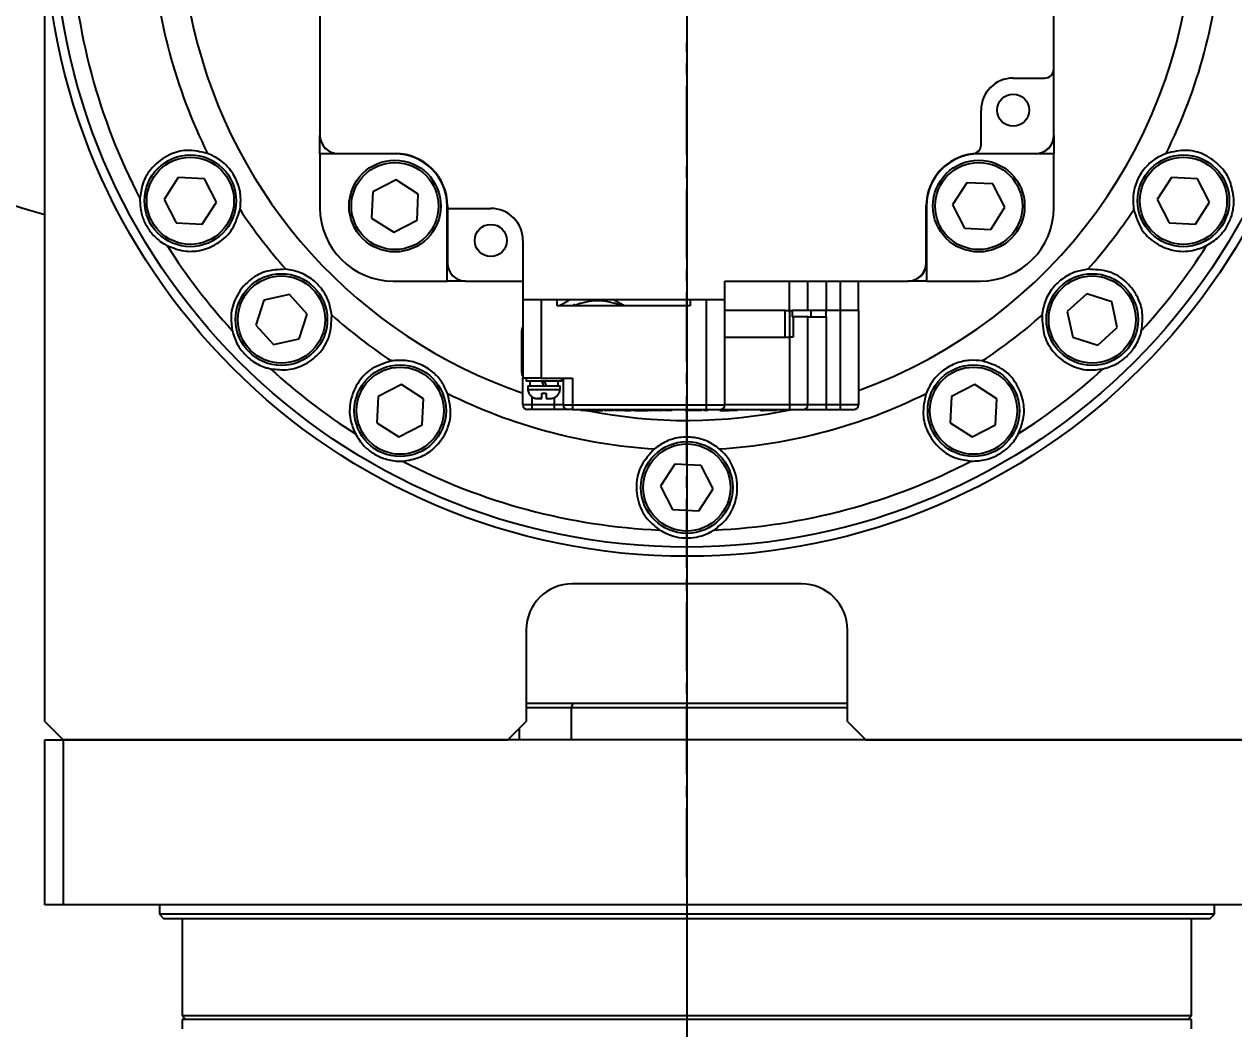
# Model space of a CAD drawing. Header units: millimetres. Extents: x 415 to 2018, y 500 to 823.
# Drawn here: x 1661.29 to 1674.48, y 717.14 to 728.09 of the extents above; entities that cross this region are included whole.
import ezdxf

# ---------------------------------------------------------------- set-up
doc = ezdxf.new("R2010")
doc.units = ezdxf.units.MM
doc.header["$PDSIZE"] = -1
doc.linetypes.add('CENTER2', pattern=[1.125, 0.75, -0.125, 0.125, -0.125])
doc.layers.get('Defpoints').update_dxf_attribs({"lineweight": 18})
doc.dimstyles.new('ISO-25', dxfattribs={"dimtxt": 2.5, "dimasz": 2.5, "dimexe": 1.25, "dimexo": 0.625, "dimtad": 1, "dimtoh": 1, "dimlfac": 10, "dimtxsty": 'Standard', "dimcen": 2.5, "dimadec": 0, "dimazin": 0, "dimtfac": 1, "dimtmove": 0, "dimatfit": 3, "dimfxl": 1, "dimarcsym": 0})

# ---------------------------------------------------------------- blocks, each defined once
blk = doc.blocks.new('*U25')
at = {"color": 0, "linetype": 'CENTER2'}
blk.add_line((0, -10.5), (0, -1.4), dxfattribs=at)
blk = doc.blocks.new('*D85')
at = {"color": 0, "lineweight": -2}
for p, q in [((1678.389, 729.295), (1641.225, 729.295)), ((1642.475, 693.545), (1642.475, 726.795)), ((1654.889, 691.045), (1641.225, 691.045))]:
    blk.add_line(p, q, dxfattribs=at)
at = {"color": 0}
for points in [[(1642.058, 726.795), (1642.892, 726.795), (1642.475, 729.295)], [(1642.058, 693.545), (1642.892, 693.545), (1642.475, 691.045)]]:
    blk.add_solid(points, dxfattribs=at)
at = {"layer": 'Defpoints', "color": 0}
for p in [(1642.475, 729.295), (1679.014, 729.295), (1655.514, 691.045)]:
    blk.add_point(p, dxfattribs=at)
at = {"color": 0, "insert": (1640.6, 710.17), "char_height": 2.5, "attachment_point": 5, "rotation": 90}
blk.add_mtext('382', dxfattribs=at)
blk = doc.blocks.new('*D87')
at = {"color": 0, "lineweight": -2}
for p, q in [((1668.514, 728.67), (1668.514, 674.888)), ((1770.548, 712.086), (1770.548, 674.888)), ((1671.014, 676.138), (1768.048, 676.138))]:
    blk.add_line(p, q, dxfattribs=at)
at = {"color": 0}
for points in [[(1671.014, 676.555), (1671.014, 675.721), (1668.514, 676.138)], [(1768.048, 676.555), (1768.048, 675.721), (1770.548, 676.138)]]:
    blk.add_solid(points, dxfattribs=at)
at = {"layer": 'Defpoints', "color": 0}
for p in [(1668.514, 729.295), (1770.548, 712.711), (1770.548, 676.138)]:
    blk.add_point(p, dxfattribs=at)
at = {"color": 0, "insert": (1719.531, 678.013), "char_height": 2.5, "attachment_point": 5}
blk.add_mtext('1020', dxfattribs=at)
blk = doc.blocks.new('*D88')
at = {"color": 0, "lineweight": -2}
for p, q in [((1702.148, 751.459), (1702.148, 685.075)), ((1668.514, 728.67), (1668.514, 685.075)), ((1699.648, 686.325), (1671.014, 686.325))]:
    blk.add_line(p, q, dxfattribs=at)
at = {"color": 0}
for points in [[(1671.014, 686.742), (1671.014, 685.909), (1668.514, 686.325)], [(1699.648, 686.742), (1699.648, 685.909), (1702.148, 686.325)]]:
    blk.add_solid(points, dxfattribs=at)
at = {"layer": 'Defpoints', "color": 0}
for p in [(1702.148, 752.084), (1668.514, 729.295), (1668.514, 686.325)]:
    blk.add_point(p, dxfattribs=at)
at = {"color": 0, "insert": (1685.331, 688.2), "char_height": 2.5, "attachment_point": 5}
blk.add_mtext('336', dxfattribs=at)

msp = doc.modelspace()

# ---------------------------------------------------------------- linework, layer by layer
at = {"color": 161, "linetype": 'Continuous', "lineweight": 25, "true_color": 0x67adff}
for p, q in [((1672.514, 727.6074), (1672.514, 731.7048)), ((1664.514, 730.9822), (1664.514, 726.8848)), ((1661.514, 720.4948), (1661.514, 729.2948)), ((1672.514, 726.8848), (1672.514, 727.6074)), ((1672.0713, 727.5074), (1672.414, 727.5074)), ((1671.7213, 726.7808), (1671.7213, 727.1574)), ((1664.514, 726.6828), (1664.514, 726.8828)), ((1672.514, 726.8828), (1672.514, 726.6828)), ((1665.332, 726.6828), (1664.514, 726.6828)), ((1664.514, 726.6828), (1664.514, 726.0948)), ((1664.714, 726.6848), (1665.334, 726.6848)), ((1665.3321, 726.6828), (1664.714, 726.6828)), ((1671.694, 726.6848), (1672.314, 726.6848)), ((1672.314, 726.6828), (1671.696, 726.6828)), ((1672.514, 726.6828), (1671.696, 726.6828)), ((1672.514, 726.0948), (1672.514, 726.6828)), ((1662.9705, 726.4241), (1662.8157, 726.1836)), ((1663.2562, 726.4103), (1662.9705, 726.4241)), ((1663.3871, 726.156), (1663.2562, 726.4103)), ((1673.7959, 726.4241), (1673.641, 726.1836)), ((1674.0815, 726.4103), (1673.7959, 726.4241)), ((1674.2124, 726.156), (1674.0815, 726.4103)), ((1665.3459, 726.3985), (1665.0916, 726.2676)), ((1665.5864, 726.2437), (1665.3459, 726.3985)), ((1671.5652, 726.3671), (1671.4104, 726.1267)), ((1671.8508, 726.3533), (1671.5652, 726.3671)), ((1671.9817, 726.099), (1671.8508, 726.3533)), ((1662.8157, 726.1836), (1662.9466, 725.9293)), ((1663.2322, 725.9155), (1663.3871, 726.156)), ((1665.0916, 726.2676), (1665.0778, 725.982)), ((1665.5725, 725.958), (1665.5864, 726.2437)), ((1673.641, 726.1836), (1673.7719, 725.9293)), ((1674.0576, 725.9155), (1674.2124, 726.156)), ((1665.902, 725.2948), (1665.902, 726.1128)), ((1665.9021, 725.4948), (1665.9021, 726.1128)), ((1665.904, 726.1148), (1665.904, 726.0876)), ((1665.904, 726.0876), (1666.3766, 726.0876)), ((1665.904, 726.0876), (1665.904, 725.4948)), ((1671.124, 725.4948), (1671.124, 726.1148)), ((1671.126, 726.1128), (1671.126, 725.4948)), ((1671.126, 726.1128), (1671.126, 725.2948)), ((1671.4104, 726.1267), (1671.5412, 725.8723)), ((1671.8269, 725.8585), (1671.9817, 726.099)), ((1662.9466, 725.9293), (1663.2322, 725.9155)), ((1665.0778, 725.982), (1665.3182, 725.8272)), ((1665.3182, 725.8272), (1665.5725, 725.958)), ((1673.7719, 725.9293), (1674.0576, 725.9155)), ((1671.5412, 725.8723), (1671.8269, 725.8585)), ((1666.7266, 725.7376), (1666.7266, 725.0948)), ((1665.314, 725.2948), (1665.902, 725.2948)), ((1666.1021, 725.2948), (1665.902, 725.2948)), ((1666.104, 725.2948), (1666.7266, 725.2948)), ((1668.9266, 725.0948), (1668.9266, 725.2948)), ((1668.9266, 725.2948), (1670.924, 725.2948)), ((1669.634, 724.9748), (1669.634, 725.2948)), ((1669.834, 724.9748), (1669.834, 725.2948)), ((1670.034, 725.2948), (1670.034, 724.9748)), ((1670.184, 725.2948), (1670.184, 724.9748)), ((1670.384, 724.9748), (1670.384, 725.2948)), ((1670.926, 725.2948), (1670.924, 725.2948)), ((1671.126, 725.2948), (1670.926, 725.2948)), ((1671.126, 725.2948), (1671.714, 725.2948)), ((1663.9024, 725.0872), (1663.8151, 724.8148)), ((1664.1819, 725.1477), (1663.9024, 725.0872)), ((1664.3741, 724.936), (1664.1819, 725.1477)), ((1666.7266, 725.0948), (1668.9266, 725.0948)), ((1666.7266, 725.0948), (1666.7266, 724.2348)), ((1666.9266, 725.0948), (1666.9266, 724.2348)), ((1667.1016, 725.0248), (1667.1016, 725.0948)), ((1668.5516, 725.0948), (1668.5516, 725.0248)), ((1668.7266, 723.9448), (1668.7266, 725.0948)), ((1668.9266, 723.9448), (1668.9266, 725.0948)), ((1672.8729, 725.1549), (1672.6611, 724.9627)), ((1673.1452, 725.0676), (1672.8729, 725.1549)), ((1668.5516, 725.0248), (1667.1016, 725.0248)), ((1667.5413, 725.0803), (1667.4949, 725.0803)), ((1669.584, 724.9748), (1668.9266, 724.9748)), ((1669.584, 724.6848), (1669.584, 724.9748)), ((1669.584, 724.9748), (1669.634, 724.9748)), ((1669.634, 724.9748), (1669.634, 724.6848)), ((1669.634, 724.9748), (1669.6621, 724.9748)), ((1669.834, 724.9748), (1669.6621, 724.9748)), ((1669.6621, 724.9748), (1669.6621, 724.9048)), ((1670.034, 724.9748), (1669.834, 724.9748)), ((1669.864, 724.9748), (1669.864, 724.9048)), ((1670.184, 724.9748), (1670.034, 724.9748)), ((1670.034, 724.9048), (1670.034, 724.9748)), ((1670.384, 724.9748), (1670.184, 724.9748)), ((1670.184, 724.9748), (1670.184, 723.9448)), ((1670.384, 724.9748), (1670.384, 723.9448)), ((1672.6611, 724.9627), (1672.7217, 724.6832)), ((1673.2058, 724.7881), (1673.1452, 725.0676)), ((1664.2868, 724.6636), (1664.3741, 724.936)), ((1669.6621, 724.9048), (1669.674, 724.9048)), ((1669.674, 724.9048), (1669.674, 724.6848)), ((1669.834, 724.9048), (1669.674, 724.9048)), ((1669.834, 723.9448), (1669.834, 724.9048)), ((1669.834, 724.9048), (1670.034, 724.9048)), ((1670.034, 724.9048), (1670.034, 723.9448)), ((1663.8151, 724.8148), (1664.0073, 724.603)), ((1666.7262, 724.7909), (1666.7266, 724.7909)), ((1672.994, 724.5959), (1673.2058, 724.7881)), ((1664.0073, 724.603), (1664.2868, 724.6636)), ((1666.7133, 724.4185), (1666.7133, 724.6311)), ((1668.9266, 724.6848), (1669.584, 724.6848)), ((1669.584, 724.6848), (1669.634, 724.6848)), ((1669.674, 724.6848), (1669.634, 724.6848)), ((1669.634, 724.6848), (1669.634, 723.9448)), ((1672.7217, 724.6832), (1672.994, 724.5959)), ((1665.4029, 724.1678), (1665.1486, 724.037)), ((1665.6434, 724.013), (1665.4029, 724.1678)), ((1666.7266, 724.2587), (1666.7262, 724.2587)), ((1666.9266, 724.2348), (1666.7266, 724.2348)), ((1666.7266, 723.9448), (1666.7266, 724.2348)), ((1666.7616, 724.2348), (1666.7616, 724.2048)), ((1667.1516, 724.2048), (1666.7616, 724.2048)), ((1666.8016, 724.2048), (1666.8016, 724.1548)), ((1666.9266, 724.2348), (1667.2666, 724.2348)), ((1667.1116, 724.1548), (1667.1116, 724.2048)), ((1667.1516, 724.2048), (1667.1516, 724.2348)), ((1667.1666, 724.2348), (1667.1666, 723.9448)), ((1667.2666, 724.2348), (1667.2666, 723.9448)), ((1671.6529, 724.1678), (1671.3986, 724.037)), ((1671.8934, 724.013), (1671.6529, 724.1678)), ((1665.1486, 724.037), (1665.1347, 723.7513)), ((1666.7816, 724.1548), (1666.7816, 724.1148)), ((1666.7816, 724.1548), (1666.9566, 724.1548)), ((1666.7816, 724.1148), (1667.1316, 724.1148)), ((1666.79, 724.0748), (1666.7919, 724.0748)), ((1666.8266, 723.9448), (1666.8266, 724.0342)), ((1666.9316, 724.0748), (1666.9816, 724.0748)), ((1666.9566, 724.1548), (1667.1316, 724.1548)), ((1667.1214, 724.0748), (1667.1233, 724.0748)), ((1667.1316, 724.1148), (1667.1316, 724.1548)), ((1671.3986, 724.037), (1671.3847, 723.7513)), ((1665.6295, 723.7273), (1665.6434, 724.013)), ((1666.8266, 723.9448), (1666.7266, 723.9448)), ((1666.8266, 723.8948), (1666.8266, 723.9448)), ((1667.0666, 723.9448), (1666.8266, 723.9448)), ((1666.9316, 724.0148), (1666.8859, 724.0148)), ((1667.0666, 724.0229), (1667.0666, 723.9448)), ((1667.1666, 723.9448), (1667.0666, 723.9448)), ((1667.0666, 723.9448), (1667.0666, 723.8948)), ((1667.1666, 723.9448), (1667.2666, 723.9448)), ((1667.2666, 723.9448), (1667.2666, 723.8948)), ((1667.2666, 723.9448), (1668.7266, 723.9448)), ((1668.7266, 723.9448), (1668.9266, 723.9448)), ((1668.7266, 723.8948), (1668.7266, 723.9448)), ((1669.634, 723.9448), (1668.9266, 723.9448)), ((1669.834, 723.9448), (1669.634, 723.9448)), ((1669.634, 723.9448), (1669.634, 723.8948)), ((1670.034, 723.9448), (1669.834, 723.9448)), ((1670.034, 723.9448), (1670.034, 723.8948)), ((1670.184, 723.9448), (1670.034, 723.9448)), ((1670.384, 723.9448), (1670.184, 723.9448)), ((1670.184, 723.9448), (1670.184, 723.8948)), ((1671.8795, 723.7273), (1671.8934, 724.013)), ((1667.0666, 723.8948), (1666.8266, 723.8948)), ((1667.2666, 723.8948), (1668.7266, 723.8948)), ((1667.3582, 723.8848), (1667.3582, 723.8948)), ((1667.4075, 723.8848), (1667.3582, 723.8848)), ((1667.4075, 723.8948), (1667.4075, 723.8848)), ((1667.4654, 723.8836), (1667.4654, 723.8948)), ((1667.4766, 723.8948), (1667.4766, 723.8848)), ((1667.5266, 723.8948), (1667.5266, 723.8848)), ((1667.5955, 723.8836), (1667.5955, 723.8948)), ((1667.6124, 723.8848), (1667.6124, 723.8948)), ((1667.6225, 723.8848), (1667.6124, 723.8848)), ((1667.6225, 723.8948), (1667.6225, 723.8848)), ((1667.6306, 723.8848), (1667.6306, 723.8948)), ((1667.695, 723.8848), (1667.6306, 723.8848)), ((1667.695, 723.8848), (1667.695, 723.8948)), ((1667.7209, 723.8848), (1667.695, 723.8848)), ((1667.7209, 723.8848), (1667.7209, 723.8948)), ((1667.7316, 723.8848), (1667.7316, 723.8948)), ((1667.7598, 723.8848), (1667.7316, 723.8848)), ((1667.7598, 723.8848), (1667.7598, 723.8948)), ((1667.7707, 723.8848), (1667.7598, 723.8848)), ((1667.7707, 723.8848), (1667.7707, 723.8948)), ((1667.8375, 723.8848), (1667.7707, 723.8848)), ((1667.8375, 723.8848), (1667.8375, 723.8948)), ((1667.8647, 723.8948), (1667.8647, 723.8848)), ((1667.8647, 723.8848), (1667.8775, 723.8848)), ((1667.8775, 723.8948), (1667.8775, 723.8848)), ((1667.8775, 723.8848), (1667.8855, 723.8848)), ((1667.8855, 723.8948), (1667.8855, 723.8848)), ((1667.8983, 723.8848), (1667.8983, 723.8948)), ((1667.953, 723.8848), (1667.8983, 723.8848)), ((1667.9508, 723.8948), (1667.9508, 723.8836)), ((1668.0114, 723.8948), (1668.0114, 723.8848)), ((1668.0844, 723.8836), (1668.0844, 723.8948)), ((1668.1011, 723.8848), (1668.0844, 723.8848)), ((1668.1011, 723.8848), (1668.1011, 723.8948)), ((1668.1113, 723.8848), (1668.1011, 723.8848)), ((1668.1113, 723.8948), (1668.1113, 723.8848)), ((1668.1193, 723.8848), (1668.1193, 723.8948)), ((1668.1837, 723.8848), (1668.1193, 723.8848)), ((1668.1837, 723.8848), (1668.1837, 723.8948)), ((1668.2096, 723.8848), (1668.1837, 723.8848)), ((1668.2096, 723.8848), (1668.2096, 723.8948)), ((1668.2326, 723.8848), (1668.2326, 723.8948)), ((1668.2582, 723.8848), (1668.2326, 723.8848)), ((1668.2519, 723.8836), (1668.2519, 723.8848)), ((1668.2582, 723.8948), (1668.2582, 723.8848)), ((1668.2707, 723.8948), (1668.2707, 723.8848)), ((1668.354, 723.8848), (1668.354, 723.8948)), ((1668.497, 723.8948), (1668.497, 723.8848)), ((1668.5139, 723.8848), (1668.497, 723.8848)), ((1668.5139, 723.8948), (1668.5139, 723.8848)), ((1668.5273, 723.8848), (1668.5273, 723.8948)), ((1668.6346, 723.8848), (1668.5273, 723.8848)), ((1668.6346, 723.8948), (1668.6346, 723.8848)), ((1668.6777, 723.8848), (1668.6346, 723.8848)), ((1668.6777, 723.8948), (1668.6777, 723.8848)), ((1668.6957, 723.8948), (1668.6957, 723.8848)), ((1668.7427, 723.8848), (1668.6957, 723.8848)), ((1668.8941, 723.8948), (1669.634, 723.8948)), ((1668.9175, 723.8848), (1668.9175, 723.8948)), ((1668.9175, 723.8848), (1668.9388, 723.8848)), ((1668.9388, 723.8848), (1668.9388, 723.8948)), ((1668.9388, 723.8848), (1668.9522, 723.8848)), ((1668.9522, 723.8848), (1668.9522, 723.8948)), ((1668.9735, 723.8848), (1668.9735, 723.8948)), ((1669.0646, 723.8848), (1668.9735, 723.8848)), ((1669.1619, 723.8848), (1669.1619, 723.8948)), ((1669.3116, 723.8948), (1669.3116, 723.8848)), ((1669.3285, 723.8848), (1669.3116, 723.8848)), ((1669.3285, 723.8948), (1669.3285, 723.8848)), ((1669.3418, 723.8848), (1669.3418, 723.8948)), ((1669.4492, 723.8848), (1669.3418, 723.8848)), ((1669.4492, 723.8948), (1669.4492, 723.8848)), ((1669.4923, 723.8848), (1669.4492, 723.8848)), ((1669.4923, 723.8948), (1669.4923, 723.8848)), ((1669.5306, 723.8948), (1669.5306, 723.8848)), ((1669.5733, 723.8848), (1669.5306, 723.8848)), ((1669.5733, 723.8848), (1669.5733, 723.8948)), ((1670.034, 723.8948), (1670.184, 723.8948)), ((1665.1347, 723.7513), (1665.3752, 723.5965)), ((1665.3752, 723.5965), (1665.6295, 723.7273)), ((1671.3847, 723.7513), (1671.6252, 723.5965)), ((1671.6252, 723.5965), (1671.8795, 723.7273)), ((1668.3832, 723.2991), (1668.2284, 723.0586)), ((1668.6689, 723.2853), (1668.3832, 723.2991)), ((1668.7997, 723.031), (1668.6689, 723.2853)), ((1668.2284, 723.0586), (1668.3592, 722.8043)), ((1668.6449, 722.7905), (1668.7997, 723.031)), ((1668.3592, 722.8043), (1668.6449, 722.7905)), ((1669.764, 721.9948), (1667.264, 721.9948)), ((1666.764, 721.4948), (1666.764, 720.4948)), ((1670.264, 720.4948), (1670.264, 721.4948)), ((1666.764, 720.6948), (1667.2694, 720.6948)), ((1667.2546, 720.6448), (1666.764, 720.6448)), ((1667.2694, 720.6948), (1667.2546, 720.6448)), ((1667.2546, 720.6448), (1667.2546, 720.2948)), ((1670.264, 720.6448), (1667.2546, 720.6448)), ((1667.2694, 720.6948), (1670.264, 720.6948)), ((1661.514, 720.4948), (1661.714, 720.2948)), ((1666.564, 720.2948), (1666.764, 720.4948)), ((1670.264, 720.4948), (1670.464, 720.2948)), ((1666.6907, 720.2948), (1666.6907, 720.4214)), ((1661.514, 718.4948), (1661.514, 720.2948)), ((1661.514, 720.2948), (1661.714, 720.2948)), ((1661.714, 720.2948), (1666.564, 720.2948)), ((1661.714, 720.2948), (1661.714, 718.4948)), ((1675.314, 720.2948), (1661.714, 720.2948)), ((1670.464, 720.2948), (1675.314, 720.2948)), ((1661.714, 718.4948), (1661.514, 718.4948)), ((1675.314, 718.4948), (1661.714, 718.4948)), ((1662.764, 718.4948), (1662.764, 718.3948)), ((1674.264, 718.3948), (1674.264, 718.4948)), ((1662.764, 718.3948), (1662.814, 718.3448)), ((1668.5176, 718.3948), (1662.764, 718.3948)), ((1674.264, 718.3948), (1668.5176, 718.3948)), ((1674.214, 718.3448), (1674.264, 718.3948)), ((1668.5176, 718.3448), (1662.814, 718.3448)), ((1663.014, 718.3448), (1663.014, 717.2848)), ((1674.214, 718.3448), (1668.5176, 718.3448)), ((1674.014, 717.2848), (1674.014, 718.3448)), ((1663.014, 717.2848), (1663.054, 717.2448)), ((1668.5175, 717.2848), (1663.014, 717.2848)), ((1663.014, 717.2448), (1663.014, 717.1448)), ((1674.014, 717.2448), (1663.014, 717.2448)), ((1674.014, 717.2848), (1668.5175, 717.2848)), ((1673.974, 717.2448), (1674.014, 717.2848)), ((1674.014, 717.1448), (1674.014, 717.2448))]:
    msp.add_line(p, q, dxfattribs=at)
at = {"color": 161, "linetype": 'Continuous', "lineweight": 25, "true_color": 0x67adff, "flags": 128}
for points in [[(1667.1252, 725.0248), (1667.1391, 725.0351), (1667.2437, 725.0948)], [(1667.715, 725.0948), (1667.8195, 725.0351), (1667.8335, 725.0248)], [(1666.9566, 724.1548), (1666.9483, 724.1715), (1666.9399, 724.1882), (1666.9316, 724.2048)], [(1666.9566, 724.2048), (1666.965, 724.1881), (1666.9733, 724.1714), (1666.9816, 724.1548)]]:
    msp.add_lwpolyline(points, dxfattribs=at)
at = {"color": 161, "linetype": 'Continuous', "lineweight": 25, "true_color": 0x67adff}
for centre, radius in [((1668.514, 729.2948), 7), ((1668.514, 729.2948), 6.9), ((1672.0713, 727.1574), 0.175), ((1663.1014, 726.1698), 0.5), ((1673.9267, 726.1698), 0.5), ((1663.1014, 726.1698), 0.475), ((1665.3321, 726.1128), 0.5), ((1665.3321, 726.1128), 0.475), ((1671.696, 726.1128), 0.5), ((1671.696, 726.1128), 0.475), ((1673.9267, 726.1698), 0.475), ((1666.3766, 725.7376), 0.175), ((1664.0946, 724.8754), 0.5), ((1664.0946, 724.8754), 0.475), ((1672.9335, 724.8754), 0.5), ((1672.9335, 724.8754), 0.475), ((1665.389, 723.8821), 0.5), ((1665.389, 723.8821), 0.475), ((1671.639, 723.8821), 0.5), ((1671.639, 723.8821), 0.475), ((1668.514, 723.0448), 0.5), ((1668.514, 723.0448), 0.475)]:
    msp.add_circle(centre, radius, dxfattribs=at)
for centre, radius, start, end in [((1668.514, 729.2948), 5.519, 289.80567, 135), ((1668.514, 729.2948), 5.519, 135, 251.10312), ((1668.514, 729.2948), 6.7201, 182.52432, 207.47568), ((1668.514, 729.2948), 5.8391, 183.46766, 206.53234), ((1668.514, 729.2948), 5.8391, 333.46766, 356.53234), ((1672.414, 727.6074), 0.1, 270, 360), ((1668.4359, 750.0447), 25, 244.44446, 253.92622), ((1672.0713, 727.1574), 0.35, 90, 180), ((1664.714, 726.8848), 0.2, 180, 270), ((1664.714, 726.8828), 0.2, 180, 270), ((1672.314, 726.8848), 0.2, 270, 360), ((1672.314, 726.8828), 0.2, 270, 360), ((1665.332, 726.1128), 0.57, 360, 90), ((1665.3321, 726.1128), 0.57, 0, 90), ((1665.334, 726.1148), 0.57, 360, 90), ((1671.694, 726.1148), 0.57, 96.23408, 180), ((1671.696, 726.1128), 0.57, 90, 180), ((1671.696, 726.1128), 0.57, 90, 180), ((1671.6213, 726.7808), 0.1, 276.23408, 360), ((1671.694, 726.1148), 0.57, 90, 96.23408), ((1668.514, 729.2948), 5.8391, 213.46766, 221.53234), ((1665.314, 726.0948), 0.8, 180, 270), ((1666.3766, 725.7376), 0.35, 0, 90), ((1671.714, 726.0948), 0.8, 270, 360), ((1668.514, 729.2948), 5.8391, 318.46766, 326.53234), ((1668.514, 729.2948), 6.7201, 212.52432, 222.47568), ((1668.514, 729.2948), 6.7201, 317.52432, 327.47568), ((1666.1021, 725.4948), 0.2, 180, 270), ((1666.104, 725.4948), 0.2, 180, 270), ((1670.924, 725.4948), 0.2, 270, 0), ((1670.926, 725.4948), 0.2, 270, 0), ((1668.514, 729.2948), 5.8391, 228.46766, 236.53234), ((1668.514, 729.2948), 5.8391, 303.46766, 311.53234), ((1668.514, 729.2948), 6.7201, 227.52432, 237.47568), ((1668.514, 729.2948), 6.7201, 302.52432, 312.47568), ((1668.514, 729.2948), 5.8391, 243.46766, 266.53234), ((1666.8816, 724.1148), 0.1, 180, 203.57818), ((1667.0316, 724.1148), 0.1, 336.42182, 360), ((1668.514, 729.2948), 5.8391, 273.46766, 296.53234), ((1666.7766, 723.9448), 0.05, 180, 270), ((1667.2166, 723.9448), 0.05, 180, 270), ((1668.8766, 723.9448), 0.05, 270, 0), ((1669.784, 723.9448), 0.05, 270, 0), ((1670.334, 723.9448), 0.05, 270, 0), ((1668.514, 729.2948), 5.519, 258.59516, 282.00711), ((1668.514, 729.2948), 6.7201, 242.52432, 267.47568), ((1668.514, 729.2948), 6.7201, 272.52432, 297.47568), ((1667.264, 721.4948), 0.5, 90, 180), ((1669.764, 721.4948), 0.5, 0, 90)]:
    msp.add_arc(centre, radius, start, end, dxfattribs=at)
msp.add_ellipse((1667.5413, 724.5248), major_axis=(0.5751, 0), ratio=0.9659258, start_param=1.119976, end_param=2.0216166, dxfattribs=at)
for points, knots in [([(1663.2899, 726.6865), (1663.2127, 726.7037), (1663.0666, 726.7363), (1662.8557, 726.676), (1662.6872, 726.5523), (1662.5774, 726.3781), (1662.5595, 726.249), (1662.5519, 726.1943)], [0, 0, 0, 0, 0.2217863, 0.4194569, 0.6598001, 0.8557911, 1, 1, 1, 1]), ([(1663.6431, 726.0748), (1663.6479, 726.1201), (1663.6575, 726.2106), (1663.6243, 726.3619), (1663.5491, 726.5031), (1663.4298, 726.6231), (1663.3361, 726.6656), (1663.2899, 726.6865)], [0, 0, 0, 0, 0.188325, 0.3759567, 0.5775826, 0.7920494, 1, 1, 1, 1]), ([(1673.7382, 726.6865), (1673.6965, 726.668), (1673.6133, 726.6311), (1673.4989, 726.5266), (1673.4142, 726.3909), (1673.3699, 726.2276), (1673.38, 726.1252), (1673.385, 726.0748)], [0, 0, 0, 0, 0.1883261, 0.3759555, 0.5775804, 0.7920518, 1, 1, 1, 1]), ([(1674.4762, 726.1943), (1674.4662, 726.2588), (1674.4465, 726.3873), (1674.3409, 726.5466), (1674.1831, 726.6712), (1673.9727, 726.739), (1673.8141, 726.7035), (1673.7382, 726.6865)], [0, 0, 0, 0, 0.1704705, 0.3399087, 0.5441973, 0.7817501, 1, 1, 1, 1]), ([(1662.5519, 726.1943), (1662.5539, 726.1404), (1662.5572, 726.0466), (1662.6099, 725.9121), (1662.6908, 725.7944), (1662.775, 725.7221), (1662.8337, 725.6896), (1662.8479, 725.6817)], [0, 0, 0, 0, 0.2680299, 0.46559, 0.6640867, 0.9186623, 1, 1, 1, 1]), ([(1674.1802, 725.6817), (1674.226, 725.7104), (1674.3055, 725.7601), (1674.3956, 725.873), (1674.4572, 726.0019), (1674.4776, 726.111), (1674.4764, 726.1781), (1674.4762, 726.1943)], [0, 0, 0, 0, 0.26802861, 0.46559232, 0.66408606, 0.91865912, 1, 1, 1, 1]), ([(1662.8479, 725.6817), (1662.9087, 725.6581), (1663.0298, 725.6109), (1663.2206, 725.6227), (1663.4074, 725.697), (1663.5713, 725.8453), (1663.6199, 726.0005), (1663.6431, 726.0748)], [0, 0, 0, 0, 0.1704713, 0.3399091, 0.5441977, 0.7817507, 1, 1, 1, 1]), ([(1673.385, 726.0748), (1673.4087, 725.9992), (1673.4535, 725.8564), (1673.6112, 725.7039), (1673.8026, 725.6198), (1674.0083, 725.6119), (1674.129, 725.6609), (1674.1802, 725.6817)], [0, 0, 0, 0, 0.22178679, 0.4194569, 0.65980031, 0.85579175, 1, 1, 1, 1]), ([(1664.143, 725.4233), (1664.064, 725.4199), (1663.9144, 725.4136), (1663.7263, 725.3007), (1663.5955, 725.1377), (1663.5346, 724.9409), (1663.5507, 724.8117), (1663.5576, 724.7569)], [0, 0, 0, 0, 0.2217866, 0.4194571, 0.6598003, 0.8557917, 1, 1, 1, 1]), ([(1664.6425, 724.9238), (1664.6354, 724.9688), (1664.6213, 725.0587), (1664.55, 725.1962), (1664.4408, 725.3132), (1664.2946, 725.3982), (1664.193, 725.415), (1664.143, 725.4233)], [0, 0, 0, 0, 0.1883269, 0.3759571, 0.5775816, 0.7920508, 1, 1, 1, 1]), ([(1672.8851, 725.4233), (1672.84, 725.4162), (1672.7502, 725.402), (1672.6126, 725.3307), (1672.4956, 725.2216), (1672.4106, 725.0753), (1672.3939, 724.9738), (1672.3856, 724.9238)], [0, 0, 0, 0, 0.1883252, 0.375956, 0.5775796, 0.7920487, 1, 1, 1, 1]), ([(1673.4705, 724.7569), (1673.4776, 724.8217), (1673.4918, 724.9509), (1673.4311, 725.1321), (1673.3109, 725.2933), (1673.1253, 725.4133), (1672.9628, 725.42), (1672.8851, 725.4233)], [0, 0, 0, 0, 0.1704698, 0.3399077, 0.5441971, 0.7817499, 1, 1, 1, 1]), ([(1667.2703, 725.0248), (1667.276, 725.0303), (1667.2825, 725.0367), (1667.291, 725.0382), (1667.292, 725.0384)], [0, 0, 0, 0, 0.8791285, 1, 1, 1, 1]), ([(1663.9761, 724.3383), (1664.0409, 724.3312), (1664.1701, 724.317), (1664.3514, 724.3778), (1664.5126, 724.4979), (1664.6325, 724.6836), (1664.6393, 724.846), (1664.6425, 724.9238)], [0, 0, 0, 0, 0.17047115, 0.33990843, 0.54419788, 0.78175129, 1, 1, 1, 1]), ([(1672.3856, 724.9238), (1672.3889, 724.8447), (1672.3953, 724.6952), (1672.5081, 724.507), (1672.6712, 724.3763), (1672.8679, 724.3153), (1672.9972, 724.3315), (1673.052, 724.3383)], [0, 0, 0, 0, 0.2217849, 0.4194555, 0.6597996, 0.8557916, 1, 1, 1, 1]), ([(1663.5576, 724.7569), (1663.5734, 724.7052), (1663.6009, 724.6156), (1663.6866, 724.4993), (1663.7952, 724.4065), (1663.8952, 724.3585), (1663.9604, 724.3422), (1663.9761, 724.3383)], [0, 0, 0, 0, 0.2680321, 0.4655903, 0.6640889, 0.9186618, 1, 1, 1, 1]), ([(1666.7133, 724.6311), (1666.7133, 724.6648), (1666.7134, 724.7062), (1666.7168, 724.7545), (1666.7191, 724.773), (1666.7219, 724.7849), (1666.7241, 724.7901), (1666.7256, 724.7907), (1666.7262, 724.7909)], [0, 0, 0, 0, 0.56267199, 0.69111566, 0.84038824, 0.90059105, 0.96136265, 1, 1, 1, 1]), ([(1673.052, 724.3383), (1673.1036, 724.3541), (1673.1933, 724.3817), (1673.3096, 724.4673), (1673.4024, 724.5759), (1673.4503, 724.676), (1673.4666, 724.7411), (1673.4705, 724.7569)], [0, 0, 0, 0, 0.268031, 0.4655914, 0.6640859, 0.9186616, 1, 1, 1, 1]), ([(1665.9057, 724.0707), (1665.8872, 724.1123), (1665.8503, 724.1955), (1665.7459, 724.3099), (1665.6101, 724.3947), (1665.4468, 724.4389), (1665.3444, 724.4288), (1665.294, 724.4239)], [0, 0, 0, 0, 0.1883253, 0.3759567, 0.5775818, 0.7920505, 1, 1, 1, 1]), ([(1671.7341, 724.4239), (1671.6888, 724.4287), (1671.5983, 724.4383), (1671.447, 724.405), (1671.3057, 724.3298), (1671.1858, 724.2106), (1671.1433, 724.1168), (1671.1224, 724.0707)], [0, 0, 0, 0, 0.1883253, 0.3759558, 0.5775808, 0.7920487, 1, 1, 1, 1]), ([(1665.294, 724.4239), (1665.2185, 724.4002), (1665.0757, 724.3554), (1664.9232, 724.1977), (1664.8391, 724.0063), (1664.8311, 723.8005), (1664.8802, 723.6798), (1664.9009, 723.6287)], [0, 0, 0, 0, 0.22178659, 0.41945609, 0.65979919, 0.85579194, 1, 1, 1, 1]), ([(1666.7262, 724.2587), (1666.7255, 724.259), (1666.724, 724.2597), (1666.7216, 724.2656), (1666.7186, 724.2794), (1666.714, 724.3225), (1666.7133, 724.3719), (1666.7133, 724.4108), (1666.7133, 724.4185)], [0, 0, 0, 0, 0.04377576, 0.09731542, 0.18116475, 0.34483457, 0.86997429, 1, 1, 1, 1]), ([(1672.1272, 723.6287), (1672.1508, 723.6894), (1672.1979, 723.8106), (1672.1861, 724.0013), (1672.1118, 724.1881), (1671.9635, 724.3521), (1671.8084, 724.4006), (1671.7341, 724.4239)], [0, 0, 0, 0, 0.1704717, 0.3399086, 0.5441976, 0.7817504, 1, 1, 1, 1]), ([(1665.4136, 723.3327), (1665.478, 723.3426), (1665.6065, 723.3624), (1665.7658, 723.4679), (1665.8904, 723.6257), (1665.9582, 723.8361), (1665.9227, 723.9947), (1665.9057, 724.0707)], [0, 0, 0, 0, 0.1704707, 0.3399084, 0.5441979, 0.7817511, 1, 1, 1, 1]), ([(1666.7919, 724.0748), (1666.7974, 724.065), (1666.8085, 724.0453), (1666.8364, 724.025), (1666.8634, 724.0158), (1666.8803, 724.0151), (1666.8859, 724.0148)], [0, 0, 0, 0, 0.2848017, 0.5695537, 0.8565988, 1, 1, 1, 1]), ([(1666.9316, 724.0148), (1666.9316, 724.016), (1666.9316, 724.0183), (1666.9316, 724.037), (1666.9316, 724.0579), (1666.9316, 724.0715), (1666.9316, 724.0748)], [0, 0, 0, 0, 0.3106161, 0.6153932, 0.9052609, 1, 1, 1, 1]), ([(1666.9816, 724.0748), (1666.9816, 724.065), (1666.9816, 724.0453), (1666.9816, 724.025), (1666.9816, 724.0158), (1666.9816, 724.0151), (1666.9816, 724.0148)], [0, 0, 0, 0, 0.28483647, 0.5696223, 0.85669703, 1, 1, 1, 1]), ([(1667.0274, 724.0148), (1667.0396, 724.016), (1667.0639, 724.0183), (1667.0952, 724.037), (1667.1132, 724.0579), (1667.1198, 724.0715), (1667.1214, 724.0748)], [0, 0, 0, 0, 0.3106063, 0.6153719, 0.9052308, 1, 1, 1, 1]), ([(1671.1224, 724.0707), (1671.1051, 723.9934), (1671.0725, 723.8474), (1671.1329, 723.6364), (1671.2565, 723.4679), (1671.4308, 723.3581), (1671.5598, 723.3403), (1671.6145, 723.3327)], [0, 0, 0, 0, 0.2217864, 0.4194566, 0.6597997, 0.855792, 1, 1, 1, 1]), ([(1666.8859, 724.0148), (1666.8889, 724.0148), (1666.8935, 724.0148), (1666.9033, 724.0148), (1666.9104, 724.0148), (1666.9196, 724.0148), (1666.9265, 724.0148), (1666.9316, 724.0148)], [0, 0, 0, 0, 0.3266538, 0.4996085, 0.6643704, 0.7492104, 1, 1, 1, 1]), ([(1666.9816, 724.0148), (1666.9885, 724.0148), (1666.9962, 724.0148), (1667.005, 724.0148), (1667.0115, 724.0148), (1667.0188, 724.0148), (1667.0238, 724.0148), (1667.0262, 724.0148), (1667.027, 724.0148), (1667.0274, 724.0148)], [0, 0, 0, 0, 0.3352969, 0.3741603, 0.4986091, 0.7292474, 0.885921, 0.9582881, 1, 1, 1, 1]), ([(1666.8266, 723.8948), (1666.8201, 723.8948), (1666.807, 723.8948), (1666.7905, 723.8948), (1666.7789, 723.8948), (1666.7774, 723.8948), (1666.7766, 723.8948)], [0, 0, 0, 0, 0.2500036, 0.4999805, 0.74998, 1, 1, 1, 1]), ([(1667.2166, 723.8948), (1667.2146, 723.8948), (1667.2115, 723.8948), (1667.1928, 723.8948), (1667.1735, 723.8948), (1667.1496, 723.8948), (1667.1146, 723.8948), (1667.0855, 723.8948), (1667.0666, 723.8948)], [0, 0, 0, 0, 0.23944556, 0.36960737, 0.50000212, 0.63016261, 0.76055886, 1, 1, 1, 1]), ([(1667.2666, 723.8948), (1667.2601, 723.8948), (1667.247, 723.8948), (1667.2305, 723.8948), (1667.2189, 723.8948), (1667.2174, 723.8948), (1667.2166, 723.8948)], [0, 0, 0, 0, 0.2500008, 0.5000069, 0.7500116, 1, 1, 1, 1]), ([(1667.4075, 723.8848), (1667.4133, 723.8848), (1667.4238, 723.8848), (1667.4381, 723.8848), (1667.4494, 723.8848), (1667.4592, 723.8848), (1667.465, 723.8848), (1667.4652, 723.8848), (1667.4654, 723.8848)], [0, 0, 0, 0, 0.1697812, 0.3079279, 0.4250518, 0.5362079, 0.7354034, 1, 1, 1, 1]), ([(1667.4766, 723.8848), (1667.4847, 723.8848), (1667.4995, 723.8848), (1667.5181, 723.8848), (1667.5266, 723.8848)], [0, 0, 0, 0, 0.5474725, 1, 1, 1, 1]), ([(1667.5266, 723.8848), (1667.5361, 723.8848), (1667.5541, 723.8848), (1667.5778, 723.8848), (1667.5915, 723.8848), (1667.597, 723.8848), (1667.5954, 723.8848), (1667.5953, 723.8848)], [0, 0, 0, 0, 0.2626063, 0.4984234, 0.735079, 0.9894867, 1, 1, 1, 1]), ([(1667.6225, 723.8848), (1667.6234, 723.8848), (1667.6252, 723.8848), (1667.6281, 723.8848), (1667.6296, 723.8848), (1667.6306, 723.8848)], [0, 0, 0, 0, 0.2900526, 0.5690745, 1, 1, 1, 1]), ([(1667.838, 723.8848), (1667.8389, 723.8848), (1667.8478, 723.8848), (1667.8567, 723.8848), (1667.8647, 723.8848)], [0, 0, 0, 0, 0.1008512, 1, 1, 1, 1]), ([(1667.8855, 723.8848), (1667.8871, 723.8848), (1667.8901, 723.8848), (1667.895, 723.8848), (1667.8971, 723.8848), (1667.8983, 723.8848)], [0, 0, 0, 0, 0.2888064, 0.5673463, 1, 1, 1, 1]), ([(1667.9511, 723.8848), (1667.9517, 723.8848), (1667.953, 723.8848), (1667.9657, 723.8848), (1667.9861, 723.8848), (1668.0028, 723.8848), (1668.0114, 723.8848)], [0, 0, 0, 0, 0.2520577, 0.501669, 0.7430315, 1, 1, 1, 1]), ([(1668.0114, 723.8848), (1668.0205, 723.8848), (1668.0378, 723.8848), (1668.0614, 723.8848), (1668.0773, 723.8848), (1668.0846, 723.8848), (1668.0836, 723.8848), (1668.0833, 723.8848)], [0, 0, 0, 0, 0.2417551, 0.4604956, 0.6770321, 0.9053297, 1, 1, 1, 1]), ([(1668.1113, 723.8848), (1668.1122, 723.8848), (1668.1139, 723.8848), (1668.1168, 723.8848), (1668.1184, 723.8848), (1668.1193, 723.8848)], [0, 0, 0, 0, 0.2887962, 0.5680268, 1, 1, 1, 1]), ([(1668.2173, 723.8848), (1668.2201, 723.8848), (1668.2232, 723.8848), (1668.2252, 723.8848), (1668.2255, 723.8848)], [0, 0, 0, 0, 0.8989687, 1, 1, 1, 1]), ([(1668.354, 723.8848), (1668.3362, 723.8848), (1668.3049, 723.8848), (1668.281, 723.8848), (1668.2707, 723.8848)], [0, 0, 0, 0, 0.5688998, 1, 1, 1, 1]), ([(1668.5139, 723.8848), (1668.5154, 723.8848), (1668.5183, 723.8848), (1668.5231, 723.8848), (1668.5257, 723.8848), (1668.5273, 723.8848)], [0, 0, 0, 0, 0.29009175, 0.56907548, 1, 1, 1, 1]), ([(1668.7266, 723.8948), (1668.7455, 723.8948), (1668.7746, 723.8948), (1668.8096, 723.8948), (1668.8335, 723.8948), (1668.8528, 723.8948), (1668.8715, 723.8948), (1668.8746, 723.8948), (1668.8766, 723.8948)], [0, 0, 0, 0, 0.23944251, 0.36983223, 0.50000022, 0.63039449, 0.76055556, 1, 1, 1, 1]), ([(1668.8728, 723.8848), (1668.8743, 723.8848), (1668.8892, 723.8848), (1668.9041, 723.8848), (1668.9175, 723.8848)], [0, 0, 0, 0, 0.1043669, 1, 1, 1, 1]), ([(1668.9522, 723.8848), (1668.9548, 723.8848), (1668.9598, 723.8848), (1668.968, 723.8848), (1668.9714, 723.8848), (1668.9735, 723.8848)], [0, 0, 0, 0, 0.2888114, 0.5673389, 1, 1, 1, 1]), ([(1669.3285, 723.8848), (1669.33, 723.8848), (1669.3329, 723.8848), (1669.3377, 723.8848), (1669.3403, 723.8848), (1669.3418, 723.8848)], [0, 0, 0, 0, 0.288799, 0.567936, 1, 1, 1, 1]), ([(1669.634, 723.8948), (1669.6529, 723.8948), (1669.682, 723.8948), (1669.717, 723.8948), (1669.7409, 723.8948), (1669.7602, 723.8948), (1669.7789, 723.8948), (1669.782, 723.8948), (1669.784, 723.8948)], [0, 0, 0, 0, 0.23944198, 0.36960914, 0.49999878, 0.63016678, 0.76055479, 1, 1, 1, 1]), ([(1669.784, 723.8948), (1669.7874, 723.8948), (1669.7926, 723.8948), (1669.8237, 723.8948), (1669.856, 723.8948), (1669.8958, 723.8948), (1669.9541, 723.8948), (1670.0026, 723.8948), (1670.034, 723.8948)], [0, 0, 0, 0, 0.2394426, 0.3696538, 0.5000001, 0.6302105, 0.7605576, 1, 1, 1, 1]), ([(1670.184, 723.8948), (1670.2029, 723.8948), (1670.232, 723.8948), (1670.267, 723.8948), (1670.2908, 723.8948), (1670.3102, 723.8948), (1670.3289, 723.8948), (1670.332, 723.8948), (1670.334, 723.8948)], [0, 0, 0, 0, 0.2394439, 0.3696082, 0.5000026, 0.6301661, 0.7605603, 1, 1, 1, 1]), ([(1664.9009, 723.6287), (1664.9296, 723.5829), (1664.9794, 723.5034), (1665.0922, 723.4133), (1665.2212, 723.3517), (1665.3302, 723.3313), (1665.3973, 723.3324), (1665.4136, 723.3327)], [0, 0, 0, 0, 0.2680317, 0.4655908, 0.6640869, 0.9186609, 1, 1, 1, 1]), ([(1668.8672, 723.4664), (1668.8304, 723.4933), (1668.7568, 723.5468), (1668.6092, 723.5937), (1668.4492, 723.5992), (1668.2857, 723.5559), (1668.2021, 723.4959), (1668.1609, 723.4664)], [0, 0, 0, 0, 0.1883261, 0.375956, 0.5775816, 0.7920506, 1, 1, 1, 1]), ([(1671.6145, 723.3327), (1671.6685, 723.3346), (1671.7622, 723.338), (1671.8967, 723.3907), (1672.0145, 723.4715), (1672.0867, 723.5558), (1672.1193, 723.6145), (1672.1272, 723.6287)], [0, 0, 0, 0, 0.2680303, 0.4655912, 0.6640893, 0.9186613, 1, 1, 1, 1]), ([(1668.1609, 723.4664), (1668.1073, 723.4082), (1668.006, 723.2979), (1667.9528, 723.0851), (1667.9757, 722.8773), (1668.0717, 722.6951), (1668.1745, 722.6151), (1668.2181, 722.5812)], [0, 0, 0, 0, 0.2217863, 0.4194569, 0.6597998, 0.8557915, 1, 1, 1, 1]), ([(1668.81, 722.5812), (1668.8488, 722.6107), (1668.9467, 722.6852), (1669.0384, 722.8455), (1669.0777, 723.0491), (1669.0375, 723.2543), (1668.9472, 723.3954), (1668.8798, 723.4553), (1668.8672, 723.4664)], [0, 0, 0, 0, 0.1269441, 0.3206241, 0.5171261, 0.7516474, 0.9538435, 1, 1, 1, 1]), ([(1668.2181, 722.5812), (1668.2658, 722.5559), (1668.3487, 722.512), (1668.4915, 722.4903), (1668.6339, 722.5015), (1668.7385, 722.5383), (1668.7961, 722.5729), (1668.81, 722.5812)], [0, 0, 0, 0, 0.2680298, 0.4655908, 0.664087, 0.9186606, 1, 1, 1, 1])]:
    msp.add_open_spline(points, degree=3, knots=knots, dxfattribs=at)

# ---------------------------------------------------------------- block references
at = {"linetype": 'CENTER2'}
msp.add_blockref('*U25', (1668.514, 729.2948), dxfattribs=at)

# ---------------------------------------------------------------- dimensions: what is measured, and where the dimension line sits
dim = msp.add_linear_dim(base=(1668.514, 686.3252), p1=(1702.1483, 752.0837), p2=(1668.514, 729.2948), text='336', dimstyle='ISO-25')
dim.commit()
dim.dimension.update_dxf_attribs({"geometry": '*D88', "text_midpoint": (1685.3312, 688.2002)})
dim = msp.add_linear_dim(base=(1642.4749, 729.2948), p1=(1655.514, 691.0448), p2=(1679.014, 729.2948), angle=90, text='382', dimstyle='ISO-25')
dim.commit()
dim.dimension.update_dxf_attribs({"geometry": '*D85', "text_midpoint": (1640.5999, 710.1698)})
dim = msp.add_linear_dim(base=(1770.5479, 676.138), p1=(1668.514, 729.2948), p2=(1770.5479, 712.7114), text='1020', dimstyle='ISO-25')
dim.commit()
dim.dimension.update_dxf_attribs({"geometry": '*D87', "text_midpoint": (1719.531, 676.138), "dimtype": 160})

doc.saveas('drawing.dxf')
